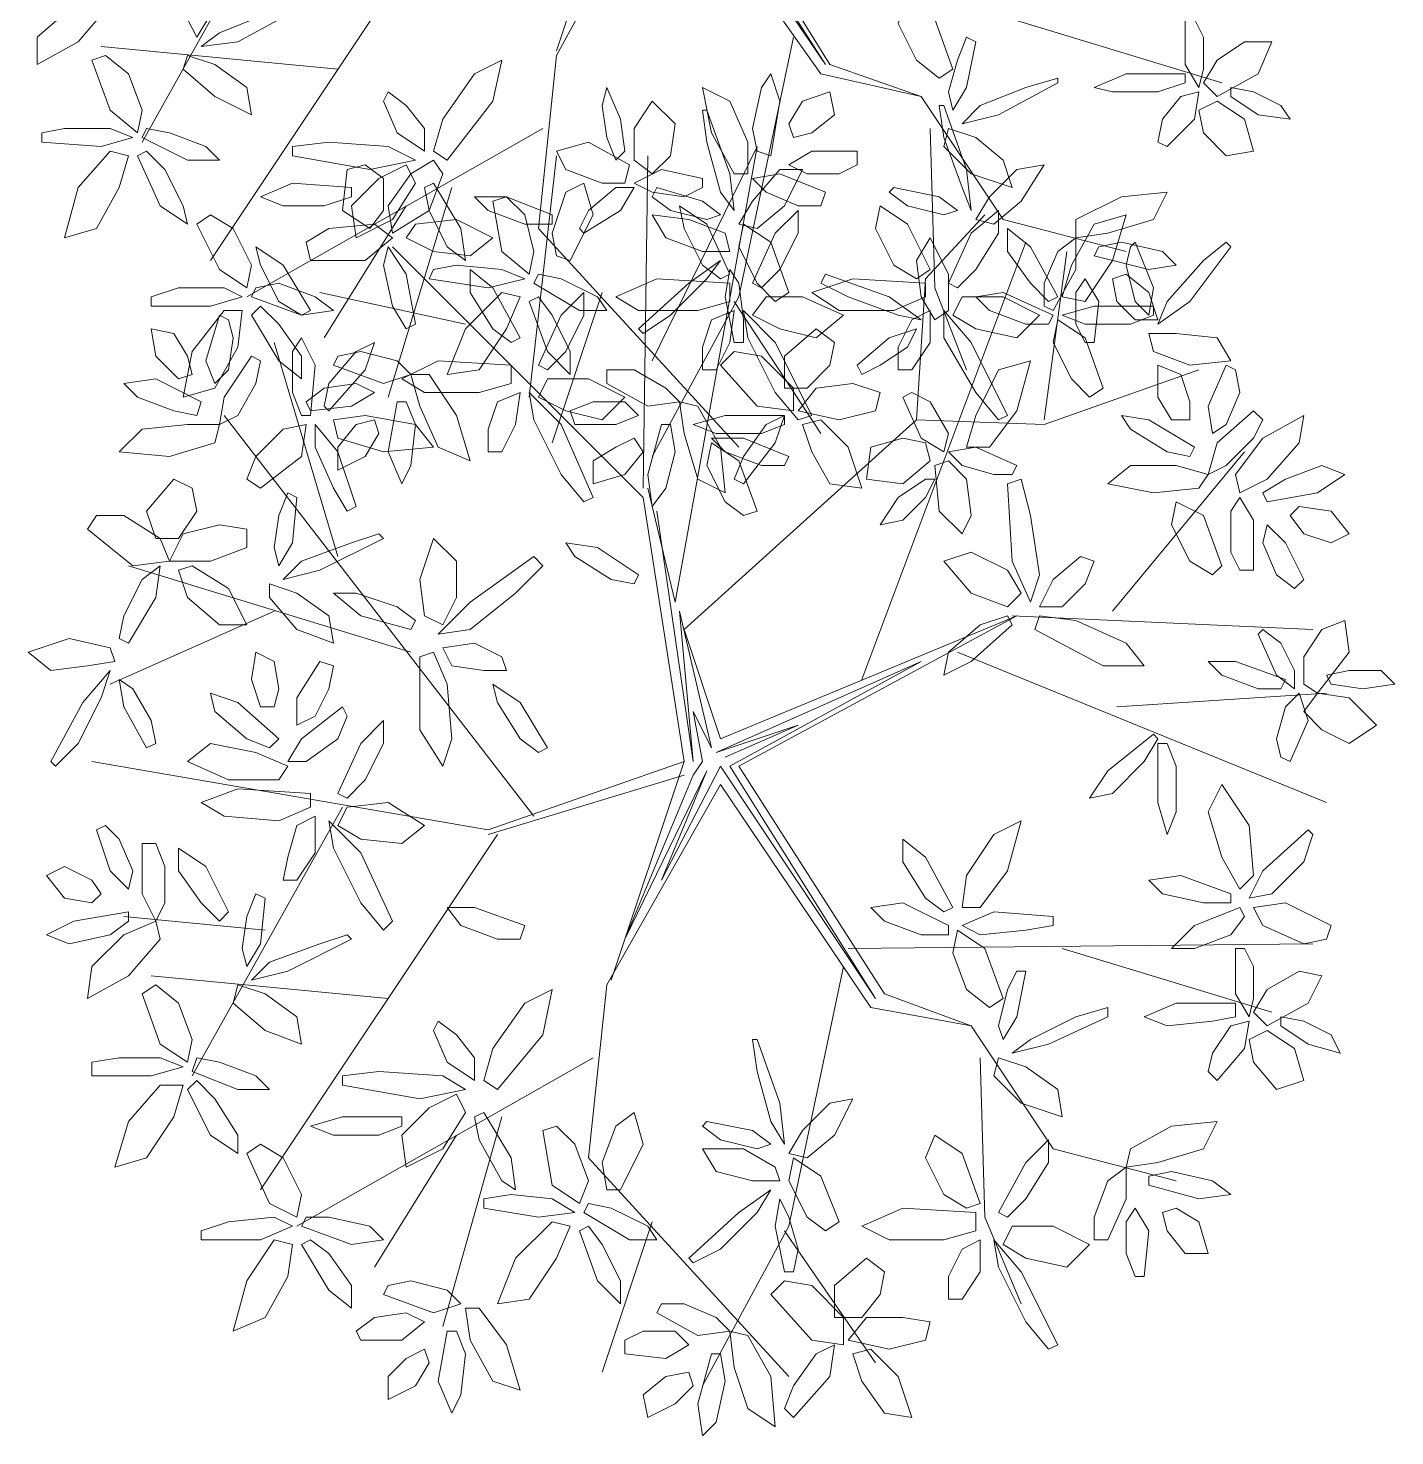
# Model space of a CAD drawing. Header units: millimetres. Extents: x 2386 to 2530, y 1812 to 2032.
# Drawn here: x 2468.13 to 2476.6, y 1881.09 to 1889.81 of the extents above; entities that cross this region are included whole.
import ezdxf

# ---------------------------------------------------------------- set-up
doc = ezdxf.new("R2010")
doc.units = ezdxf.units.MM
doc.layers.add('PDF_0', color=7, linetype='Continuous')

msp = doc.modelspace()

# ---------------------------------------------------------------- linework, layer by layer
at = {"layer": 'PDF_0', "lineweight": 9}
for points in [[(2473.7216, 1894.4165), (2473.3827, 1894.0212), (2473.3263, 1893.1458), (2471.886, 1891.8467), (2472.0837, 1891.169), (2473.9475, 1891.9315), (2472.2249, 1890.9995), (2473.1003, 1889.5876), (2473.6651, 1889.3899)], [(2471.6884, 1892.581), (2471.9143, 1891.0278), (2471.8578, 1891.9597), (2472.0555, 1891.1407), (2471.9425, 1891.3667), (2471.999, 1891.0278), (2471.9143, 1890.9431), (2471.5189, 1889.9547), (2472.0272, 1890.9713), (2471.7448, 1890.3218), (2472.112, 1890.9995), (2473.0721, 1889.5876), (2472.1684, 1890.9995), (2473.3545, 1891.6491), (2472.0837, 1891.0843), (2472.592, 1891.2537), (2472.1402, 1891.056)], [(2471.406, 1889.6723), (2471.8578, 1891.0278), (2470.6717, 1890.6042), (2468.2149, 1891.0278)], [(2474.9359, 1888.4297), (2474.1735, 1888.6274), (2473.6651, 1889.3899), (2473.0439, 1889.5311), (2472.0837, 1890.8866), (2471.406, 1889.644), (2471.293, 1888.5709), (2472.5356, 1887.2154)], [(2469.7681, 1890.7736), (2468.8362, 1889.1075)], [(2470.7282, 1890.5759), (2469.2598, 1888.3733)], [(2474.2299, 1889.87), (2475.529, 1889.4746)], [(2472.8744, 1889.757), (2472.5356, 1888.1473), (2471.999, 1887.1589)], [(2470.0505, 1889.5593), (2468.582, 1889.7005)], [(2471.3212, 1889.1922), (2469.4857, 1888.1473)], [(2473.7216, 1889.1922), (2473.7499, 1888.2038), (2473.9475, 1887.6955)], [(2471.2365, 1887.5261), (2471.406, 1889.0228)], [(2471.9425, 1886.9613), (2471.9708, 1889.0228)], [(2471.999, 1887.752), (2472.6485, 1889.0792), (2472.1402, 1886.2553), (2471.9708, 1886.9613)], [(2470.7565, 1888.8251), (2470.3611, 1887.5261)], [(2470.4741, 1888.7121), (2469.9657, 1887.8932)], [(2474.0605, 1888.6557), (2473.6934, 1888.2603), (2473.6369, 1887.3849), (2474.4276, 1887.3566), (2475.3878, 1887.6955)], [(2472.1967, 1885.2669), (2471.9425, 1886.9048), (2470.3893, 1888.458)], [(2473.298, 1885.7752), (2474.3147, 1888.4862)], [(2474.4276, 1887.3849), (2474.5688, 1888.4297)], [(2470.8412, 1887.9779), (2469.9375, 1888.1756)], [(2471.6884, 1888.1756), (2471.3777, 1887.2437)], [(2472.5073, 1888.1191), (2473.0439, 1887.3001)], [(2470.0505, 1886.5377), (2469.6551, 1887.8649)], [(2471.2648, 1884.928), (2469.3445, 1887.4131)], [(2473.6369, 1887.3849), (2472.1967, 1886.0858), (2472.4226, 1885.4081), (2474.2582, 1886.1706), (2472.5356, 1885.2387), (2473.4392, 1883.8267), (2473.9758, 1883.629)], [(2474.8512, 1886.1988), (2475.6702, 1887.1872)], [(2472.0272, 1886.8201), (2472.2532, 1885.2669), (2472.1684, 1886.1988), (2472.3661, 1885.3516), (2472.2532, 1885.5775), (2472.3096, 1885.2669), (2472.2532, 1885.1822), (2471.8296, 1884.1655), (2472.3379, 1885.2104), (2472.0555, 1884.5327), (2472.4226, 1885.2387), (2473.3827, 1883.7984), (2472.4791, 1885.2387), (2473.6651, 1885.8882), (2472.3944, 1885.3234), (2472.9027, 1885.4928), (2472.4508, 1885.2951)], [(2470.5023, 1885.9446), (2468.7514, 1886.4812)], [(2469.6551, 1886.1988), (2468.6385, 1885.747)], [(2474.2299, 1886.1706), (2476.0937, 1886.0858)], [(2473.8911, 1885.9446), (2476.1785, 1885.0127)], [(2474.8794, 1885.6058), (2476.1785, 1885.6905)], [(2471.7448, 1883.9114), (2472.1967, 1885.2669), (2470.9824, 1884.8433), (2468.5255, 1885.2669)], [(2472.1967, 1885.1822), (2470.9824, 1884.8151)], [(2475.2466, 1882.6688), (2474.4841, 1882.8665), (2473.9758, 1883.629), (2473.3545, 1883.742), (2472.4226, 1885.1257), (2471.7166, 1883.8832), (2471.6036, 1882.81), (2472.8462, 1881.4545)], [(2470.0787, 1884.9845), (2469.1468, 1883.3184)], [(2471.0389, 1884.8151), (2469.5704, 1882.6124)], [(2469.5986, 1884.222), (2468.7232, 1884.3067)], [(2473.2133, 1884.1091), (2476.0937, 1884.1373)], [(2474.5406, 1884.1091), (2475.8396, 1883.7137)], [(2473.1851, 1883.9961), (2472.8462, 1882.3864), (2472.3096, 1881.3981)], [(2470.3611, 1883.7984), (2468.8926, 1883.9396)], [(2471.6319, 1883.4313), (2469.7963, 1882.3864)], [(2474.0323, 1883.4313), (2474.0605, 1882.4429), (2474.2864, 1881.9064)], [(2471.0671, 1883.0642), (2470.7, 1881.7652)], [(2470.7847, 1882.9512), (2470.2764, 1882.1323)], [(2471.999, 1882.4147), (2471.6884, 1881.4828)], [(2472.818, 1882.3582), (2473.3827, 1881.5393)]]:
    msp.add_lwpolyline(points, dxfattribs=at)
for points in [[(2469.175, 1890.0959), (2469.1186, 1889.87), (2469.175, 1889.757), (2469.2598, 1889.8982), (2469.288, 1890.1806), (2469.2315, 1890.2088)], [(2468.6102, 1890.0394), (2468.6102, 1889.9264), (2468.4408, 1889.7288), (2468.1866, 1889.5876), (2468.1866, 1889.757), (2468.4126, 1889.9547)], [(2473.6369, 1889.6158), (2473.5239, 1889.8417), (2473.5804, 1889.9829), (2473.7499, 1889.87), (2473.8628, 1889.5593), (2473.7781, 1889.5028)], [(2469.5986, 1889.8982), (2469.3162, 1889.7852), (2469.2033, 1889.7005), (2469.4292, 1889.7288), (2469.7963, 1889.9264), (2469.7963, 1889.9547)], [(2475.416, 1889.757), (2475.416, 1889.5593), (2475.3878, 1889.4464), (2475.303, 1889.5876), (2475.303, 1889.87), (2475.3595, 1889.87)], [(2473.8911, 1889.6158), (2473.8346, 1889.4181), (2473.8628, 1889.3052), (2473.9475, 1889.4464), (2474.004, 1889.7288), (2473.9475, 1889.757)], [(2475.5007, 1889.6158), (2475.6702, 1889.7288), (2475.8396, 1889.7288), (2475.7549, 1889.5311), (2475.5007, 1889.3899), (2475.416, 1889.4746)], [(2468.7514, 1889.5311), (2468.8362, 1889.3052), (2468.8079, 1889.164), (2468.6385, 1889.3052), (2468.5255, 1889.6158), (2468.6102, 1889.644)], [(2469.1186, 1889.644), (2469.0903, 1889.5593), (2469.288, 1889.3899), (2469.5139, 1889.2769), (2469.4857, 1889.4464), (2469.288, 1889.5876)], [(2470.7, 1889.2487), (2470.8977, 1889.5311), (2471.0671, 1889.6158), (2471.0106, 1889.3616), (2470.7282, 1888.9945), (2470.6435, 1889.051)], [(2472.6203, 1889.1922), (2472.6768, 1889.4464), (2472.7332, 1889.5311), (2472.7897, 1889.3616), (2472.7332, 1889.0228), (2472.6485, 1889.051)], [(2474.3147, 1889.4464), (2474.0323, 1889.3334), (2473.9193, 1889.2204), (2474.1452, 1889.2769), (2474.5123, 1889.4746), (2474.5123, 1889.5028)], [(2475.1336, 1889.4181), (2474.8512, 1889.4181), (2474.7382, 1889.4464), (2474.9359, 1889.5311), (2475.303, 1889.5311), (2475.303, 1889.4746)], [(2470.3611, 1889.4181), (2470.3329, 1889.3616), (2470.4176, 1889.164), (2470.587, 1889.051), (2470.587, 1889.1922), (2470.4741, 1889.3334)], [(2471.7731, 1888.9945), (2471.8296, 1889.051), (2471.8013, 1889.2487), (2471.7166, 1889.4464), (2471.6884, 1889.3334), (2471.7166, 1889.1357)], [(2472.592, 1888.9098), (2472.5073, 1888.9098), (2472.3661, 1889.164), (2472.3096, 1889.4464), (2472.4791, 1889.3616), (2472.592, 1889.1075)], [(2472.8744, 1889.1357), (2472.8462, 1889.2204), (2472.9309, 1889.3616), (2473.1003, 1889.4181), (2473.1286, 1889.2769), (2472.9874, 1889.164)], [(2475.1618, 1889.2487), (2475.2748, 1889.3899), (2475.3878, 1889.4181), (2475.3595, 1889.2487), (2475.1901, 1889.0792), (2475.1336, 1889.1075)], [(2475.5854, 1889.4464), (2475.5854, 1889.3899), (2475.7549, 1889.2769), (2475.9526, 1889.2487), (2475.8961, 1889.3334), (2475.7266, 1889.4181)], [(2471.999, 1888.9098), (2471.886, 1888.9945), (2471.886, 1889.1922), (2471.999, 1889.3616), (2472.1402, 1889.2204), (2472.112, 1889.0228)], [(2472.3379, 1889.1075), (2472.4226, 1888.7968), (2472.5073, 1888.6839), (2472.4791, 1888.9098), (2472.3379, 1889.3052), (2472.3096, 1889.3052)], [(2473.8063, 1889.1357), (2473.9193, 1888.8251), (2473.9758, 1888.6839), (2473.9475, 1888.938), (2473.8063, 1889.3334), (2473.7781, 1889.3334)], [(2475.3878, 1889.3052), (2475.5007, 1889.3616), (2475.6702, 1889.2487), (2475.7266, 1889.051), (2475.5572, 1889.0228), (2475.416, 1889.164)], [(2468.3561, 1889.1922), (2468.6385, 1889.1922), (2468.7797, 1889.1357), (2468.582, 1889.0792), (2468.2149, 1889.1075), (2468.2149, 1889.164)], [(2469.0056, 1889.164), (2469.2315, 1889.0792), (2469.3162, 1888.9945), (2469.1186, 1888.9945), (2468.8362, 1889.1357), (2468.8644, 1889.1922)], [(2473.8346, 1889.1922), (2473.8063, 1889.0792), (2473.9758, 1888.9098), (2474.2299, 1888.8251), (2474.1735, 1888.9945), (2474.004, 1889.1357)], [(2469.994, 1889.1075), (2470.3611, 1889.0792), (2470.5305, 1888.9945), (2470.2481, 1888.938), (2469.7681, 1889.0228), (2469.7681, 1889.0792)], [(2471.6884, 1888.8533), (2471.4624, 1888.938), (2471.406, 1889.051), (2471.6036, 1889.1075), (2471.8578, 1888.9663), (2471.8296, 1888.8533)], [(2468.7514, 1889.0228), (2468.6385, 1889.051), (2468.4408, 1888.8251), (2468.3561, 1888.5145), (2468.5538, 1888.5709), (2468.695, 1888.8251)], [(2468.9774, 1888.938), (2469.0903, 1888.7121), (2469.1186, 1888.5992), (2468.9491, 1888.7121), (2468.8079, 1889.0228), (2468.8644, 1889.051)], [(2473.1568, 1888.9098), (2472.9591, 1888.9098), (2472.8462, 1888.9663), (2472.9874, 1889.051), (2473.2698, 1889.051), (2473.2698, 1888.9663)], [(2470.3329, 1888.8816), (2470.3329, 1888.6839), (2470.2481, 1888.5709), (2470.0787, 1888.6839), (2470.1069, 1888.938), (2470.2199, 1888.9663)], [(2470.4741, 1888.9663), (2470.5305, 1888.8533), (2470.3893, 1888.6274), (2470.1634, 1888.5145), (2470.1352, 1888.7121), (2470.3046, 1888.8816)], [(2470.6435, 1888.9945), (2470.7, 1888.9098), (2470.6153, 1888.6839), (2470.3893, 1888.5427), (2470.3611, 1888.7121), (2470.5023, 1888.9098)], [(2472.1967, 1888.7686), (2471.999, 1888.7968), (2471.886, 1888.8533), (2472.0555, 1888.938), (2472.3096, 1888.8816), (2472.3096, 1888.8251)], [(2472.5356, 1888.5992), (2472.6485, 1888.5709), (2472.818, 1888.7121), (2472.9309, 1888.938), (2472.7897, 1888.938), (2472.6203, 1888.7404)], [(2474.004, 1888.6274), (2474.117, 1888.5992), (2474.2864, 1888.7404), (2474.4276, 1888.9663), (2474.2582, 1888.938), (2474.0887, 1888.7686)], [(2469.9657, 1888.7121), (2469.7116, 1888.7121), (2469.5704, 1888.7686), (2469.7681, 1888.8533), (2470.1352, 1888.8251), (2470.1352, 1888.7686)], [(2470.6153, 1888.6839), (2470.7282, 1888.458), (2470.8412, 1888.3733), (2470.8129, 1888.5709), (2470.6435, 1888.8533), (2470.587, 1888.8251)], [(2471.3777, 1888.5427), (2471.4624, 1888.7968), (2471.5754, 1888.8533), (2471.6319, 1888.6557), (2471.4907, 1888.3733), (2471.406, 1888.4015)], [(2472.9027, 1888.7121), (2472.705, 1888.7968), (2472.6203, 1888.8816), (2472.7897, 1888.9098), (2473.0721, 1888.7968), (2473.0439, 1888.7121)], [(2471.2083, 1888.5992), (2470.9824, 1888.6839), (2470.8977, 1888.7686), (2471.0953, 1888.7686), (2471.3777, 1888.6557), (2471.3777, 1888.5992)], [(2471.2083, 1888.6557), (2471.2648, 1888.4297), (2471.2365, 1888.2885), (2471.0671, 1888.4297), (2471.0106, 1888.7404), (2471.0953, 1888.7686)], [(2471.6036, 1888.6839), (2471.7731, 1888.8251), (2471.886, 1888.8251), (2471.8013, 1888.6839), (2471.5754, 1888.5427), (2471.5472, 1888.5709)], [(2472.112, 1888.6839), (2472.3379, 1888.6274), (2472.4226, 1888.6557), (2472.3096, 1888.7404), (2472.0272, 1888.8251), (2471.999, 1888.7686)], [(2473.5804, 1888.7121), (2473.8063, 1888.6557), (2473.8911, 1888.6839), (2473.7781, 1888.7686), (2473.4957, 1888.8251), (2473.4675, 1888.7968)], [(2474.6253, 1888.5145), (2474.6253, 1888.6274), (2474.9077, 1888.7686), (2475.1901, 1888.7968), (2475.1054, 1888.6274), (2474.823, 1888.5427)], [(2472.3096, 1888.345), (2472.1967, 1888.5709), (2472.1684, 1888.7121), (2472.3379, 1888.5992), (2472.4791, 1888.2885), (2472.4226, 1888.2603)], [(2472.7897, 1888.3168), (2472.9027, 1888.5427), (2472.9027, 1888.6839), (2472.7615, 1888.5427), (2472.6203, 1888.2321), (2472.6768, 1888.2038)], [(2473.4957, 1888.345), (2473.3827, 1888.5709), (2473.411, 1888.7121), (2473.5804, 1888.5992), (2473.7216, 1888.3168), (2473.6369, 1888.2603)], [(2474.004, 1888.3168), (2474.1452, 1888.5427), (2474.1452, 1888.6839), (2473.9758, 1888.5427), (2473.8346, 1888.2321), (2473.8911, 1888.2038)], [(2469.401, 1888.5709), (2469.5139, 1888.345), (2469.4857, 1888.2038), (2469.3162, 1888.3168), (2469.175, 1888.5992), (2469.2598, 1888.6557)], [(2469.994, 1888.5709), (2470.2764, 1888.5992), (2470.3893, 1888.5145), (2470.2199, 1888.3733), (2469.881, 1888.3733), (2469.8528, 1888.4862)], [(2470.4741, 1888.5145), (2470.5305, 1888.5992), (2470.7847, 1888.6274), (2471.0106, 1888.5145), (2470.8694, 1888.4015), (2470.6435, 1888.4297)], [(2472.4791, 1888.4297), (2472.4508, 1888.5427), (2472.2249, 1888.6274), (2471.999, 1888.6557), (2472.0837, 1888.5145), (2472.3096, 1888.4297)], [(2472.6485, 1888.2321), (2472.5356, 1888.458), (2472.5638, 1888.5992), (2472.7332, 1888.4862), (2472.8462, 1888.1756), (2472.7615, 1888.1191)], [(2474.5406, 1888.1473), (2474.6818, 1888.1191), (2474.8512, 1888.3733), (2474.9359, 1888.6557), (2474.7382, 1888.5992), (2474.597, 1888.345)], [(2473.7499, 1888.0061), (2473.8346, 1888.0626), (2473.8346, 1888.2885), (2473.7216, 1888.5145), (2473.6369, 1888.3733), (2473.6651, 1888.1473)], [(2474.3429, 1888.2321), (2474.2017, 1888.4297), (2474.2017, 1888.5709), (2474.3429, 1888.458), (2474.5123, 1888.1473), (2474.4559, 1888.1191)], [(2474.4276, 1888.2321), (2474.5123, 1888.4297), (2474.6253, 1888.5145), (2474.6253, 1888.3168), (2474.4841, 1888.0626), (2474.4276, 1888.0909)], [(2469.6833, 1888.1191), (2469.5704, 1888.345), (2469.5422, 1888.458), (2469.7116, 1888.345), (2469.881, 1888.0626), (2469.8245, 1888.0344)], [(2470.3893, 1888.0909), (2470.3329, 1888.345), (2470.3611, 1888.458), (2470.4741, 1888.2885), (2470.5305, 1887.9779), (2470.4741, 1887.9497)], [(2474.9077, 1888.4862), (2475.1618, 1888.4297), (2475.2466, 1888.345), (2475.0771, 1888.3168), (2474.7382, 1888.4015), (2474.7665, 1888.458)], [(2474.9359, 1888.345), (2474.9924, 1888.1191), (2475.0771, 1888.0344), (2475.1054, 1888.2038), (2474.9924, 1888.4862), (2474.9642, 1888.458)], [(2475.416, 1888.3733), (2475.1901, 1888.1191), (2475.1336, 1887.9779), (2475.3313, 1888.1191), (2475.5854, 1888.458), (2475.5572, 1888.4862)], [(2470.7847, 1888.345), (2471.0671, 1888.3168), (2471.2083, 1888.2603), (2470.9824, 1888.2038), (2470.6153, 1888.2603), (2470.6435, 1888.3168)], [(2472.112, 1888.0344), (2472.3379, 1888.2603), (2472.4226, 1888.3733), (2472.2249, 1888.2321), (2471.9143, 1887.9497), (2471.9425, 1887.9214)], [(2469.6833, 1888.2321), (2469.9093, 1888.1473), (2470.0222, 1888.0626), (2469.8245, 1888.0344), (2469.5139, 1888.1473), (2469.5422, 1888.2038)], [(2471.0106, 1887.9497), (2470.8694, 1888.1756), (2470.8694, 1888.3168), (2471.0106, 1888.2038), (2471.1801, 1887.8932), (2471.1236, 1887.8649)], [(2471.4342, 1888.2603), (2471.6601, 1888.1473), (2471.7166, 1888.0626), (2471.5472, 1888.0626), (2471.2648, 1888.2321), (2471.293, 1888.2885)], [(2472.2814, 1888.0626), (2471.9143, 1888.0626), (2471.7731, 1888.1473), (2472.0272, 1888.2603), (2472.4791, 1888.2321), (2472.4791, 1888.1191)], [(2472.5638, 1888.0061), (2472.5356, 1888.2321), (2472.4791, 1888.3168), (2472.4508, 1888.1473), (2472.5073, 1887.8649), (2472.5638, 1887.8649)], [(2473.4957, 1888.0626), (2473.1568, 1888.0626), (2472.9874, 1888.1756), (2473.2415, 1888.2603), (2473.6934, 1888.2321), (2473.6934, 1888.1473)], [(2473.2133, 1888.1473), (2473.5239, 1888.0344), (2473.6651, 1888.0061), (2473.4675, 1888.1473), (2473.0721, 1888.2885), (2473.0439, 1888.2321)], [(2474.6253, 1887.9779), (2474.6253, 1888.1756), (2474.6818, 1888.2603), (2474.7665, 1888.1191), (2474.7382, 1887.8649), (2474.6818, 1887.8649)], [(2474.8512, 1888.2603), (2474.9359, 1888.2885), (2475.0771, 1888.1756), (2475.1336, 1888.0061), (2474.9924, 1888.0061), (2474.8794, 1888.1191)], [(2469.0621, 1888.2038), (2469.3445, 1888.2038), (2469.4574, 1888.1473), (2469.2598, 1888.0909), (2468.8926, 1888.0909), (2468.8926, 1888.1473)], [(2471.1801, 1888.1473), (2471.0671, 1888.1756), (2470.8412, 1887.9497), (2470.7282, 1887.6673), (2470.9259, 1887.6955), (2471.0953, 1887.9497)], [(2471.3777, 1888.0344), (2471.4907, 1887.8085), (2471.4907, 1887.6673), (2471.3495, 1887.8085), (2471.2365, 1888.1191), (2471.293, 1888.1473)], [(2471.4624, 1887.8085), (2471.5754, 1888.0344), (2471.5754, 1888.1756), (2471.4342, 1888.0344), (2471.293, 1887.7237), (2471.3495, 1887.6955)], [(2472.6203, 1888.0344), (2472.705, 1888.1473), (2472.9309, 1888.1473), (2473.1851, 1888.0344), (2473.0156, 1887.8932), (2472.7897, 1887.9497)], [(2473.8628, 1888.0344), (2473.9193, 1888.1473), (2474.1735, 1888.1473), (2474.3994, 1888.0344), (2474.2582, 1887.8932), (2474.004, 1887.9497)], [(2474.3147, 1887.9779), (2474.0887, 1888.0626), (2474.004, 1888.1473), (2474.1735, 1888.1756), (2474.4841, 1888.0344), (2474.4559, 1887.9779)], [(2469.4574, 1888.0626), (2469.3445, 1888.0626), (2469.1468, 1887.8085), (2469.0903, 1887.5261), (2469.288, 1887.5825), (2469.4292, 1887.8367)], [(2469.6833, 1887.9779), (2469.8245, 1887.7802), (2469.8245, 1887.639), (2469.6833, 1887.752), (2469.5139, 1888.0344), (2469.5704, 1888.0909)], [(2472.3096, 1887.6955), (2472.3944, 1887.6955), (2472.4791, 1887.8649), (2472.5073, 1888.0626), (2472.3661, 1888.0061), (2472.3096, 1887.8367)], [(2472.7615, 1887.5543), (2472.592, 1887.8932), (2472.5638, 1888.0626), (2472.7615, 1887.8649), (2472.9874, 1887.4131), (2472.9027, 1887.3849)], [(2473.5239, 1887.6955), (2473.6087, 1887.6955), (2473.7216, 1887.8649), (2473.7216, 1888.0626), (2473.6087, 1888.0061), (2473.5239, 1887.8367)], [(2474.004, 1887.5543), (2473.8063, 1887.8932), (2473.8063, 1888.0626), (2473.9758, 1887.8649), (2474.2017, 1887.4131), (2474.1452, 1887.3849)], [(2474.9642, 1887.9779), (2474.6818, 1887.9779), (2474.5406, 1888.0344), (2474.7382, 1888.0909), (2475.1054, 1888.0909), (2475.1054, 1888.0344)], [(2469.401, 1887.8932), (2469.3727, 1887.6955), (2469.288, 1887.6108), (2469.2315, 1887.752), (2469.3162, 1888.0344), (2469.3727, 1888.0061)], [(2474.597, 1887.639), (2474.4841, 1887.8649), (2474.5123, 1888.0061), (2474.6818, 1887.8932), (2474.7947, 1887.5825), (2474.71, 1887.5261)], [(2469.1468, 1887.6673), (2469.0621, 1887.639), (2468.9209, 1887.7802), (2468.8926, 1887.9497), (2469.0338, 1887.9214), (2469.1186, 1887.7802)], [(2469.7681, 1887.5543), (2469.7681, 1887.8085), (2469.8245, 1887.8932), (2469.9093, 1887.7237), (2469.881, 1887.4131), (2469.8245, 1887.4131)], [(2473.1003, 1887.7237), (2472.9591, 1887.5825), (2472.818, 1887.5825), (2472.818, 1887.7802), (2473.0156, 1887.9497), (2473.1286, 1887.8649)], [(2473.411, 1887.7237), (2473.5804, 1887.8367), (2473.6369, 1887.9497), (2473.4675, 1887.8932), (2473.2698, 1887.7237), (2473.298, 1887.6673)], [(2475.0771, 1887.9214), (2475.1054, 1887.8085), (2475.3313, 1887.7237), (2475.5854, 1887.752), (2475.5007, 1887.8932), (2475.2466, 1887.9214)], [(2469.994, 1887.6108), (2470.1634, 1887.8085), (2470.2764, 1887.8649), (2470.2199, 1887.6955), (2469.994, 1887.4413), (2469.9657, 1887.4696)], [(2470.1917, 1887.8085), (2470.4176, 1887.752), (2470.5023, 1887.6673), (2470.3329, 1887.6108), (2470.0222, 1887.7237), (2470.0505, 1887.7802)], [(2472.6768, 1887.7802), (2472.8744, 1887.5825), (2472.8744, 1887.4413), (2472.6485, 1887.4696), (2472.4226, 1887.7237), (2472.5073, 1887.8085)], [(2469.5422, 1887.6108), (2469.4292, 1887.4131), (2469.3162, 1887.3566), (2469.3445, 1887.5261), (2469.5139, 1887.7802), (2469.5704, 1887.752)], [(2470.9259, 1887.5543), (2470.587, 1887.5543), (2470.4458, 1887.639), (2470.6717, 1887.752), (2471.1236, 1887.7237), (2471.1236, 1887.6108)], [(2473.9475, 1887.2154), (2474.0887, 1887.2154), (2474.2582, 1887.4413), (2474.3429, 1887.752), (2474.1452, 1887.6955), (2474.004, 1887.4131)], [(2475.3313, 1887.3849), (2475.2183, 1887.3849), (2475.1336, 1887.5261), (2475.1336, 1887.7237), (2475.2748, 1887.6673), (2475.3313, 1887.4978)], [(2475.6419, 1887.5543), (2475.5572, 1887.3566), (2475.4725, 1887.3001), (2475.4442, 1887.4696), (2475.5572, 1887.7237), (2475.6137, 1887.6955)], [(2469.0338, 1887.4413), (2468.8079, 1887.5261), (2468.7232, 1887.6108), (2468.9209, 1887.639), (2469.2033, 1887.4978), (2469.175, 1887.4131)], [(2470.5023, 1887.6673), (2470.6153, 1887.6673), (2470.7847, 1887.4131), (2470.8694, 1887.1307), (2470.6717, 1887.2154), (2470.5588, 1887.4696)], [(2471.293, 1887.5261), (2471.3495, 1887.639), (2471.6036, 1887.639), (2471.8296, 1887.5261), (2471.6884, 1887.3849), (2471.4624, 1887.4413)], [(2471.886, 1887.6955), (2472.0837, 1887.5825), (2472.1684, 1887.4978), (2471.9708, 1887.4696), (2471.7166, 1887.6108), (2471.7166, 1887.6955)], [(2469.9657, 1887.5825), (2470.1634, 1887.6108), (2470.2764, 1887.5543), (2470.1352, 1887.4696), (2469.881, 1887.4413), (2469.8528, 1887.4978)], [(2470.9824, 1887.1872), (2471.0671, 1887.1872), (2471.1518, 1887.3566), (2471.1801, 1887.5543), (2471.0389, 1887.4978), (2470.9824, 1887.3284)], [(2471.4342, 1887.046), (2471.2648, 1887.3849), (2471.2365, 1887.5543), (2471.4342, 1887.3566), (2471.6319, 1886.9048), (2471.5754, 1886.8766)], [(2473.411, 1887.5543), (2473.3827, 1887.4413), (2473.1568, 1887.3849), (2472.9027, 1887.4413), (2473.0156, 1887.5825), (2473.2415, 1887.6108)], [(2473.7216, 1887.4978), (2473.8346, 1887.3001), (2473.8063, 1887.1872), (2473.6651, 1887.2719), (2473.5522, 1887.5261), (2473.6087, 1887.5543)], [(2470.5305, 1887.3566), (2470.5023, 1887.1025), (2470.4458, 1886.9895), (2470.3611, 1887.1872), (2470.4176, 1887.4978), (2470.4741, 1887.4978)], [(2471.6319, 1887.4978), (2471.8296, 1887.4978), (2471.9143, 1887.4131), (2471.7731, 1887.3566), (2471.5189, 1887.3566), (2471.4907, 1887.4413)], [(2472.1684, 1887.4978), (2472.2814, 1887.4696), (2472.4226, 1887.2154), (2472.4508, 1886.933), (2472.2814, 1887.0178), (2472.1967, 1887.3001)], [(2470.0222, 1887.3849), (2470.0505, 1887.2719), (2470.3329, 1887.1872), (2470.6435, 1887.2154), (2470.5305, 1887.3566), (2470.2199, 1887.4131)], [(2470.2764, 1887.3849), (2470.3046, 1887.3001), (2470.2199, 1887.1589), (2470.0505, 1887.0742), (2470.0505, 1887.2154), (2470.1634, 1887.3566)], [(2472.6768, 1887.3001), (2472.3944, 1887.3001), (2472.2532, 1887.3566), (2472.4508, 1887.4131), (2472.818, 1887.4131), (2472.818, 1887.3566)], [(2472.5638, 1887.1589), (2472.705, 1887.3566), (2472.818, 1887.4131), (2472.7615, 1887.2437), (2472.5638, 1886.9895), (2472.5073, 1887.0178)], [(2472.9309, 1887.3566), (2473.0439, 1887.3849), (2473.2133, 1887.2154), (2473.298, 1886.9613), (2473.1003, 1886.9895), (2472.9874, 1887.1872)], [(2475.1901, 1887.1872), (2474.9642, 1887.3284), (2474.9077, 1887.4131), (2475.0771, 1887.3849), (2475.3595, 1887.2154), (2475.3313, 1887.1589)], [(2475.7266, 1887.2719), (2475.5572, 1887.1025), (2475.4442, 1887.046), (2475.5007, 1887.2437), (2475.7266, 1887.4413), (2475.7831, 1887.3849)], [(2475.6419, 1886.933), (2475.6137, 1887.046), (2475.7831, 1887.2719), (2476.0373, 1887.4131), (2476.009, 1887.2437), (2475.8114, 1887.0178)], [(2469.3162, 1887.3566), (2469.288, 1887.2437), (2469.0056, 1887.1589), (2468.695, 1887.1872), (2468.8362, 1887.3284), (2469.1186, 1887.3566)], [(2469.5422, 1887.1589), (2469.7116, 1887.3284), (2469.8528, 1887.3566), (2469.8245, 1887.1589), (2469.5704, 1886.9613), (2469.4857, 1887.0178)], [(2470.0222, 1886.9613), (2469.9093, 1887.2154), (2469.9093, 1887.3566), (2470.0505, 1887.1872), (2470.1634, 1886.8483), (2470.1069, 1886.8201)], [(2471.886, 1887.2719), (2471.9425, 1887.1872), (2471.8296, 1887.046), (2471.6319, 1886.9895), (2471.6319, 1887.1307), (2471.7731, 1887.2154)], [(2472.1402, 1887.1872), (2472.0837, 1886.9613), (2471.999, 1886.8483), (2471.9708, 1887.046), (2472.0555, 1887.3566), (2472.112, 1887.3566)], [(2472.6768, 1887.1025), (2472.4508, 1887.1872), (2472.3661, 1887.2719), (2472.5638, 1887.2719), (2472.8462, 1887.1589), (2472.818, 1887.1025)], [(2473.6934, 1887.2437), (2473.7216, 1887.1307), (2473.5522, 1886.9895), (2473.3263, 1887.0178), (2473.3545, 1887.2154), (2473.5522, 1887.2719)], [(2472.4508, 1886.8766), (2472.3379, 1887.1025), (2472.3661, 1887.2437), (2472.5356, 1887.1307), (2472.6485, 1886.8201), (2472.5638, 1886.7918)], [(2474.117, 1887.046), (2473.9193, 1887.1025), (2473.8346, 1887.1872), (2474.004, 1887.2154), (2474.2582, 1887.1025), (2474.2299, 1887.046)], [(2473.9475, 1887.0178), (2473.9758, 1886.7918), (2473.9193, 1886.6789), (2473.7781, 1886.8201), (2473.7499, 1887.1025), (2473.8346, 1887.1307)], [(2475.4442, 1887.046), (2475.3878, 1886.9613), (2475.1054, 1886.933), (2474.823, 1886.9895), (2474.9642, 1887.1025), (2475.2466, 1887.1025)], [(2475.9243, 1887.0178), (2476.1502, 1887.1025), (2476.2914, 1887.046), (2476.122, 1886.933), (2475.8114, 1886.8766), (2475.7831, 1886.933)], [(2469.175, 1886.8201), (2469.0621, 1886.6506), (2468.9209, 1886.6506), (2468.8644, 1886.8201), (2469.0338, 1887.0178), (2469.1468, 1886.9613)], [(2473.7499, 1887.0178), (2473.6934, 1887.0178), (2473.5239, 1886.9048), (2473.411, 1886.7354), (2473.5522, 1886.7636), (2473.6934, 1886.9048)], [(2474.3429, 1886.7918), (2474.3994, 1886.4247), (2474.3429, 1886.2553), (2474.2299, 1886.5094), (2474.2017, 1886.9895), (2474.2864, 1887.0178)], [(2469.6833, 1886.7918), (2469.6551, 1886.5942), (2469.6833, 1886.4812), (2469.7681, 1886.6224), (2469.7963, 1886.9048), (2469.7398, 1886.933)], [(2475.3313, 1886.5094), (2475.2183, 1886.7354), (2475.2466, 1886.8766), (2475.416, 1886.7918), (2475.529, 1886.4812), (2475.4725, 1886.4247)], [(2475.5854, 1886.5659), (2475.5854, 1886.8201), (2475.6419, 1886.9048), (2475.7266, 1886.7636), (2475.7266, 1886.453), (2475.6419, 1886.453)], [(2475.9526, 1886.7918), (2476.009, 1886.8483), (2476.2067, 1886.8201), (2476.3197, 1886.6789), (2476.2067, 1886.6224), (2476.0373, 1886.6789)], [(2468.7232, 1886.7918), (2468.9491, 1886.6506), (2469.0056, 1886.5094), (2468.7797, 1886.4812), (2468.4973, 1886.7071), (2468.5538, 1886.7918)], [(2469.4857, 1886.7071), (2469.4857, 1886.5942), (2469.2598, 1886.5094), (2469.0056, 1886.5094), (2469.0903, 1886.6789), (2469.3162, 1886.7354)], [(2470.1352, 1886.6224), (2469.8245, 1886.5094), (2469.7116, 1886.3965), (2469.9375, 1886.453), (2470.3329, 1886.6506), (2470.3046, 1886.6789)], [(2475.8678, 1886.4247), (2475.7831, 1886.6224), (2475.8114, 1886.7354), (2475.9243, 1886.6224), (2476.0373, 1886.3965), (2475.9808, 1886.34)], [(2470.7, 1886.1141), (2470.587, 1886.1706), (2470.5588, 1886.3965), (2470.6435, 1886.6506), (2470.7847, 1886.5094), (2470.7847, 1886.2835)], [(2471.7448, 1886.3965), (2471.5189, 1886.5377), (2471.4624, 1886.6224), (2471.6601, 1886.5942), (2471.9143, 1886.4247), (2471.886, 1886.3682)], [(2471.1518, 1886.3118), (2470.8694, 1886.0858), (2470.6717, 1886.0576), (2470.8694, 1886.2553), (2471.2648, 1886.5377), (2471.3212, 1886.4812)], [(2474.2864, 1886.3118), (2474.2017, 1886.227), (2473.9758, 1886.3118), (2473.8063, 1886.5094), (2473.9758, 1886.5659), (2474.2017, 1886.453)], [(2474.7382, 1886.5094), (2474.6535, 1886.5377), (2474.4841, 1886.3965), (2474.3994, 1886.227), (2474.5406, 1886.227), (2474.6818, 1886.3682)], [(2468.7232, 1886.1706), (2468.8362, 1886.3965), (2468.9491, 1886.4812), (2468.9209, 1886.2835), (2468.7514, 1886.0011), (2468.695, 1886.0294)], [(2469.0621, 1886.453), (2469.1468, 1886.4812), (2469.3727, 1886.34), (2469.4857, 1886.1141), (2469.3162, 1886.1141), (2469.1186, 1886.2835)], [(2469.6269, 1886.3682), (2469.6269, 1886.2835), (2469.7963, 1886.0858), (2470.0222, 1886.0011), (2469.994, 1886.1706), (2469.7963, 1886.3118)], [(2470.4176, 1886.227), (2470.1634, 1886.3118), (2470.0222, 1886.3118), (2470.1917, 1886.1706), (2470.5023, 1886.0858), (2470.5305, 1886.1423)], [(2474.0323, 1886.1141), (2473.8346, 1885.9446), (2473.8063, 1885.8034), (2473.9758, 1885.8882), (2474.2299, 1886.1141), (2474.2017, 1886.1706)], [(2474.6253, 1886.1423), (2474.9359, 1886.0011), (2475.0489, 1885.8599), (2474.7947, 1885.8599), (2474.3711, 1886.0858), (2474.3994, 1886.1706)], [(2476.0373, 1885.9164), (2476.1502, 1886.0858), (2476.2914, 1886.1423), (2476.3197, 1885.9446), (2476.122, 1885.6905), (2476.0373, 1885.747)], [(2475.8961, 1886.0011), (2475.9808, 1885.8317), (2475.9808, 1885.7187), (2475.8678, 1885.8034), (2475.7549, 1886.0576), (2475.7831, 1886.0858)], [(2468.6667, 1885.8882), (2468.6385, 1885.9729), (2468.3843, 1886.0294), (2468.1302, 1885.9446), (2468.2714, 1885.8317), (2468.4973, 1885.8599)], [(2471.0953, 1885.8317), (2471.0671, 1885.9164), (2470.8977, 1886.0011), (2470.7, 1885.9729), (2470.7565, 1885.8599), (2470.9541, 1885.8317)], [(2469.6551, 1885.6058), (2469.5704, 1885.6058), (2469.5139, 1885.7752), (2469.5422, 1885.9446), (2469.6551, 1885.8882), (2469.6833, 1885.7187)], [(2469.994, 1885.7187), (2469.9093, 1885.5493), (2469.7963, 1885.4928), (2469.7963, 1885.6622), (2469.9375, 1885.8882), (2470.0222, 1885.8599)], [(2470.7282, 1885.747), (2470.7565, 1885.4081), (2470.7, 1885.2387), (2470.5588, 1885.4646), (2470.5588, 1885.9164), (2470.6435, 1885.9446)], [(2475.7549, 1885.7187), (2475.529, 1885.8034), (2475.4442, 1885.8882), (2475.6137, 1885.8882), (2475.9243, 1885.7752), (2475.8961, 1885.7187)], [(2468.4408, 1885.3799), (2468.582, 1885.6622), (2468.6385, 1885.8317), (2468.469, 1885.634), (2468.2714, 1885.2669), (2468.2996, 1885.2387)], [(2476.1785, 1885.8034), (2476.2067, 1885.747), (2476.4044, 1885.7187), (2476.6021, 1885.747), (2476.5173, 1885.8317), (2476.3197, 1885.8317)], [(2468.8926, 1885.521), (2468.7797, 1885.7187), (2468.695, 1885.7752), (2468.7232, 1885.6058), (2468.8644, 1885.3516), (2468.9209, 1885.3799)], [(2471.1801, 1885.4081), (2471.0389, 1885.634), (2471.0106, 1885.747), (2471.1801, 1885.634), (2471.3495, 1885.3516), (2471.293, 1885.3234)], [(2469.4857, 1885.4081), (2469.288, 1885.5775), (2469.2598, 1885.6905), (2469.4292, 1885.634), (2469.6833, 1885.4081), (2469.6269, 1885.3516)], [(2475.8678, 1885.4081), (2475.9243, 1885.6058), (2476.009, 1885.6905), (2476.0655, 1885.521), (2475.9526, 1885.2669), (2475.8961, 1885.2951)], [(2476.0373, 1885.5775), (2476.122, 1885.6905), (2476.3197, 1885.6622), (2476.4891, 1885.4928), (2476.3197, 1885.3799), (2476.1502, 1885.4646)], [(2470.0505, 1885.4081), (2469.8528, 1885.2669), (2469.7398, 1885.2669), (2469.8245, 1885.4081), (2470.0787, 1885.6058), (2470.1069, 1885.5493)], [(2470.2199, 1885.1539), (2470.3329, 1885.3799), (2470.3329, 1885.521), (2470.1917, 1885.3799), (2470.0505, 1885.0692), (2470.1069, 1885.041)], [(2469.7398, 1885.2387), (2469.6833, 1885.1539), (2469.3727, 1885.1539), (2469.1186, 1885.2669), (2469.2598, 1885.3799), (2469.5422, 1885.3234)], [(2475.0489, 1885.2669), (2474.8512, 1885.0692), (2474.71, 1885.041), (2474.823, 1885.2104), (2475.1054, 1885.4363), (2475.1336, 1885.4081)], [(2475.2466, 1885.2387), (2475.2466, 1884.9563), (2475.1901, 1884.8151), (2475.1336, 1885.0127), (2475.1336, 1885.3799), (2475.1901, 1885.3799)], [(2469.6833, 1884.8998), (2469.3445, 1884.928), (2469.2033, 1885.0127), (2469.4292, 1885.0975), (2469.881, 1885.0692), (2469.881, 1884.9845)], [(2475.6419, 1884.4762), (2475.7266, 1884.5609), (2475.6984, 1884.8715), (2475.529, 1885.1257), (2475.4442, 1884.9563), (2475.529, 1884.6739)], [(2470.0505, 1884.8715), (2470.1069, 1884.9845), (2470.3611, 1885.0127), (2470.587, 1884.8715), (2470.4458, 1884.7586), (2470.1917, 1884.7868)], [(2469.7116, 1884.5327), (2469.7963, 1884.5327), (2469.9093, 1884.7021), (2469.9093, 1884.928), (2469.7963, 1884.8715), (2469.7398, 1884.6739)], [(2468.695, 1884.7868), (2468.7797, 1884.5891), (2468.7514, 1884.4762), (2468.6385, 1884.5891), (2468.5538, 1884.8433), (2468.6102, 1884.8715)], [(2470.1917, 1884.3915), (2470.0222, 1884.7303), (2469.994, 1884.8998), (2470.1917, 1884.7021), (2470.3893, 1884.2785), (2470.3329, 1884.222)], [(2473.9193, 1884.3632), (2474.0323, 1884.3632), (2474.2017, 1884.5891), (2474.2864, 1884.8998), (2474.117, 1884.8151), (2473.9475, 1884.5609)], [(2476.0373, 1884.6456), (2475.8396, 1884.4479), (2475.6984, 1884.4197), (2475.7831, 1884.5891), (2476.0655, 1884.8433), (2476.0937, 1884.8151)], [(2468.9774, 1884.6174), (2468.9774, 1884.3915), (2468.9209, 1884.2785), (2468.8362, 1884.4479), (2468.8362, 1884.7586), (2468.9209, 1884.7586)], [(2473.6934, 1884.4197), (2473.5522, 1884.6456), (2473.5522, 1884.7868), (2473.6934, 1884.6739), (2473.8628, 1884.3632), (2473.8063, 1884.335)], [(2469.2033, 1884.3915), (2469.0621, 1884.5891), (2469.0621, 1884.7303), (2469.2315, 1884.6174), (2469.3727, 1884.335), (2469.3162, 1884.2785)], [(2468.582, 1884.4479), (2468.5255, 1884.3915), (2468.3561, 1884.4197), (2468.2431, 1884.5609), (2468.3561, 1884.6174), (2468.5255, 1884.5327)], [(2475.416, 1884.3915), (2475.1618, 1884.4479), (2475.0771, 1884.5327), (2475.2748, 1884.5609), (2475.5854, 1884.4479), (2475.5854, 1884.3915)], [(2469.4857, 1884.3067), (2469.4574, 1884.1091), (2469.4857, 1883.9961), (2469.5704, 1884.1373), (2469.5986, 1884.4197), (2469.5422, 1884.4479)], [(2473.6651, 1884.1938), (2473.4392, 1884.2785), (2473.3545, 1884.3632), (2473.5522, 1884.3915), (2473.8346, 1884.2503), (2473.8346, 1884.1938)], [(2476.0373, 1884.1373), (2475.7831, 1884.2503), (2475.7266, 1884.3632), (2475.9243, 1884.3915), (2476.2067, 1884.2503), (2476.1785, 1884.1655)], [(2468.6385, 1884.1938), (2468.3843, 1884.1373), (2468.2431, 1884.1938), (2468.4126, 1884.2785), (2468.7514, 1884.335), (2468.7514, 1884.2785)], [(2471.0389, 1884.1655), (2470.8129, 1884.2503), (2470.7282, 1884.3632), (2470.8977, 1884.3632), (2471.2083, 1884.2503), (2471.1801, 1884.1655)], [(2474.3147, 1884.222), (2474.0323, 1884.1938), (2473.9193, 1884.2503), (2474.117, 1884.335), (2474.4841, 1884.3067), (2474.4841, 1884.2503)], [(2475.5854, 1884.1938), (2475.3595, 1884.1091), (2475.2183, 1884.1091), (2475.3595, 1884.2503), (2475.6419, 1884.3632), (2475.6702, 1884.3067)], [(2468.9209, 1884.2785), (2468.9491, 1884.1655), (2468.7514, 1883.9396), (2468.4973, 1883.7984), (2468.5255, 1883.9961), (2468.7232, 1884.1938)], [(2473.9475, 1883.8549), (2473.8628, 1884.0808), (2473.8911, 1884.222), (2474.0605, 1884.1091), (2474.1735, 1883.7984), (2474.0887, 1883.742)], [(2469.9375, 1884.1373), (2469.6269, 1884.0243), (2469.5139, 1883.9114), (2469.7398, 1883.9679), (2470.1352, 1884.1655), (2470.1069, 1884.1938)], [(2475.7266, 1883.9961), (2475.7266, 1883.7984), (2475.6984, 1883.6855), (2475.6137, 1883.8267), (2475.6137, 1884.1091), (2475.6702, 1884.1091)], [(2474.2017, 1883.8549), (2474.1452, 1883.629), (2474.1735, 1883.5443), (2474.2582, 1883.6855), (2474.3147, 1883.9679), (2474.2582, 1883.9679)], [(2475.8114, 1883.8549), (2476.009, 1883.9679), (2476.1502, 1883.9396), (2476.0655, 1883.7702), (2475.8114, 1883.629), (2475.7266, 1883.7137)], [(2469.0621, 1883.7702), (2469.1468, 1883.5443), (2469.1186, 1883.4031), (2468.9491, 1883.516), (2468.8362, 1883.8267), (2468.9209, 1883.8832)], [(2469.4292, 1883.8832), (2469.401, 1883.7702), (2469.5986, 1883.6008), (2469.8245, 1883.516), (2469.7963, 1883.6855), (2469.5986, 1883.8267)], [(2471.0106, 1883.4878), (2471.2083, 1883.7702), (2471.3777, 1883.8549), (2471.3212, 1883.5725), (2471.0389, 1883.2336), (2470.9541, 1883.2901)], [(2474.6253, 1883.6855), (2474.3429, 1883.5443), (2474.2299, 1883.4596), (2474.4559, 1883.516), (2474.823, 1883.6855), (2474.823, 1883.742)], [(2475.4725, 1883.6572), (2475.1901, 1883.629), (2475.0489, 1883.6855), (2475.2466, 1883.7702), (2475.6137, 1883.7702), (2475.6137, 1883.6855)], [(2470.6717, 1883.6572), (2470.6435, 1883.6008), (2470.7282, 1883.4031), (2470.8977, 1883.2901), (2470.8977, 1883.4313), (2470.7847, 1883.5725)], [(2475.4725, 1883.4596), (2475.5854, 1883.629), (2475.6984, 1883.6572), (2475.6702, 1883.4878), (2475.5007, 1883.2901), (2475.4442, 1883.3466)], [(2475.8961, 1883.6855), (2475.8961, 1883.629), (2476.0655, 1883.516), (2476.2632, 1883.4596), (2476.2067, 1883.5725), (2476.0373, 1883.6572)], [(2472.6485, 1883.3466), (2472.7332, 1883.036), (2472.818, 1882.8948), (2472.7897, 1883.1489), (2472.6485, 1883.5443), (2472.6203, 1883.5443)], [(2475.6984, 1883.5443), (2475.8114, 1883.6008), (2475.9808, 1883.4878), (2476.0373, 1883.2901), (2475.8678, 1883.2336), (2475.7266, 1883.4031)], [(2468.695, 1883.4313), (2468.9491, 1883.4313), (2469.0903, 1883.3748), (2468.8926, 1883.3184), (2468.5255, 1883.3184), (2468.5255, 1883.4031)], [(2469.3162, 1883.4031), (2469.5422, 1883.3184), (2469.6269, 1883.2336), (2469.4292, 1883.2336), (2469.1468, 1883.3466), (2469.175, 1883.4313)], [(2474.1452, 1883.4313), (2474.117, 1883.3184), (2474.2864, 1883.1489), (2474.5406, 1883.0642), (2474.5123, 1883.2336), (2474.3147, 1883.3748)], [(2470.3046, 1883.3466), (2470.7, 1883.3184), (2470.8412, 1883.2336), (2470.5588, 1883.1772), (2470.0787, 1883.2619), (2470.0787, 1883.3184)], [(2469.0903, 1883.2619), (2468.9491, 1883.2619), (2468.7514, 1883.036), (2468.6667, 1882.7536), (2468.8644, 1882.81), (2469.0338, 1883.0642)], [(2469.288, 1883.1772), (2469.4292, 1882.9512), (2469.4292, 1882.8383), (2469.2598, 1882.9512), (2469.1186, 1883.2336), (2469.175, 1883.2901)], [(2470.7847, 1883.2054), (2470.8412, 1883.0924), (2470.7, 1882.8665), (2470.4741, 1882.7536), (2470.4458, 1882.9512), (2470.6153, 1883.1207)], [(2472.8462, 1882.8383), (2472.9591, 1882.81), (2473.1286, 1882.9512), (2473.2415, 1883.1772), (2473.1003, 1883.1489), (2472.9309, 1882.9795)], [(2470.9259, 1882.923), (2471.0671, 1882.6688), (2471.1518, 1882.6124), (2471.1236, 1882.81), (2470.9541, 1883.0924), (2470.8977, 1883.0642)], [(2471.6884, 1882.7818), (2471.7731, 1883.0077), (2471.886, 1883.0924), (2471.9425, 1882.8948), (2471.8013, 1882.6124), (2471.7166, 1882.6124)], [(2470.3046, 1882.9512), (2470.0222, 1882.9512), (2469.881, 1883.0077), (2470.0787, 1883.0642), (2470.4458, 1883.0642), (2470.4458, 1883.0077)], [(2471.5189, 1882.8948), (2471.6036, 1882.6688), (2471.5472, 1882.5276), (2471.3777, 1882.6406), (2471.3212, 1882.9795), (2471.406, 1883.0077)], [(2472.4226, 1882.923), (2472.6485, 1882.8665), (2472.7332, 1882.8948), (2472.6203, 1882.9795), (2472.3379, 1883.036), (2472.3096, 1883.0077)], [(2474.9359, 1882.7536), (2474.9642, 1882.8665), (2475.2183, 1883.0077), (2475.5007, 1883.036), (2475.416, 1882.8665), (2475.1336, 1882.7818)], [(2473.8063, 1882.5841), (2473.6934, 1882.81), (2473.7499, 1882.9512), (2473.9193, 1882.8383), (2474.0323, 1882.5276), (2473.9475, 1882.4994)], [(2474.3147, 1882.5559), (2474.4559, 1882.7818), (2474.4559, 1882.923), (2474.3147, 1882.7818), (2474.1452, 1882.4712), (2474.2017, 1882.4429)], [(2469.7116, 1882.81), (2469.8245, 1882.5841), (2469.7963, 1882.4429), (2469.6269, 1882.5276), (2469.4857, 1882.8383), (2469.5704, 1882.8948)], [(2472.7897, 1882.6688), (2472.7615, 1882.7536), (2472.5638, 1882.8665), (2472.3096, 1882.8665), (2472.3944, 1882.7253), (2472.6203, 1882.6688)], [(2472.9591, 1882.4429), (2472.8462, 1882.6688), (2472.8744, 1882.81), (2473.0439, 1882.6971), (2473.1568, 1882.4147), (2473.0721, 1882.3582)], [(2474.7382, 1882.4429), (2474.823, 1882.6688), (2474.9359, 1882.7536), (2474.9359, 1882.5559), (2474.823, 1882.3017), (2474.7382, 1882.3017)], [(2475.2183, 1882.7253), (2475.4725, 1882.6688), (2475.5854, 1882.5841), (2475.3878, 1882.5559), (2475.0771, 1882.6406), (2475.0771, 1882.6971)], [(2471.1236, 1882.5841), (2471.3777, 1882.5559), (2471.5189, 1882.4712), (2471.293, 1882.4429), (2470.9541, 1882.4994), (2470.9541, 1882.5559)], [(2472.4226, 1882.2453), (2472.6485, 1882.4712), (2472.7332, 1882.6124), (2472.5356, 1882.4712), (2472.2249, 1882.1888), (2472.2532, 1882.1605)], [(2471.7448, 1882.4994), (2471.9708, 1882.3864), (2472.0272, 1882.3017), (2471.8578, 1882.3017), (2471.5754, 1882.4712), (2471.6036, 1882.5276)], [(2472.9027, 1882.2453), (2472.8462, 1882.4429), (2472.7897, 1882.5559), (2472.7615, 1882.3864), (2472.818, 1882.1041), (2472.8744, 1882.1041)], [(2473.8063, 1882.3017), (2473.4675, 1882.3017), (2473.298, 1882.3864), (2473.5522, 1882.4994), (2474.004, 1882.4712), (2474.004, 1882.3582)], [(2474.9359, 1882.217), (2474.9359, 1882.4147), (2474.9924, 1882.4994), (2475.0771, 1882.3582), (2475.0489, 1882.0758), (2474.9924, 1882.0758)], [(2475.1618, 1882.4712), (2475.2466, 1882.4994), (2475.3878, 1882.4147), (2475.4442, 1882.217), (2475.303, 1882.217), (2475.1901, 1882.3582)], [(2469.3727, 1882.4147), (2469.6551, 1882.4429), (2469.7681, 1882.3864), (2469.5704, 1882.3017), (2469.2033, 1882.3017), (2469.2033, 1882.3582)], [(2469.994, 1882.4429), (2470.2481, 1882.3864), (2470.3329, 1882.3017), (2470.1352, 1882.2735), (2469.8245, 1882.3864), (2469.8528, 1882.4429)], [(2471.4907, 1882.3864), (2471.3777, 1882.4147), (2471.1518, 1882.1888), (2471.0389, 1881.9064), (2471.2365, 1881.9346), (2471.406, 1882.1888)], [(2471.6884, 1882.2735), (2471.8013, 1882.0476), (2471.8013, 1881.9064), (2471.6601, 1882.0476), (2471.5472, 1882.3582), (2471.6036, 1882.3864)], [(2474.1735, 1882.2735), (2474.2299, 1882.3864), (2474.4841, 1882.3864), (2474.71, 1882.2735), (2474.5688, 1882.1323), (2474.3147, 1882.1888)], [(2469.7681, 1882.2735), (2469.6551, 1882.3017), (2469.4857, 1882.0476), (2469.401, 1881.7369), (2469.5986, 1881.8217), (2469.7398, 1882.0758)], [(2469.994, 1882.217), (2470.1352, 1882.0193), (2470.1352, 1881.8781), (2469.994, 1881.9911), (2469.8245, 1882.2735), (2469.881, 1882.3017)], [(2473.8346, 1881.9346), (2473.9193, 1881.9346), (2474.0323, 1882.1041), (2474.0323, 1882.3017), (2473.9193, 1882.2453), (2473.8346, 1882.0758)], [(2474.3147, 1881.7934), (2474.1452, 1882.1323), (2474.117, 1882.3017), (2474.2864, 1882.1041), (2474.5123, 1881.6522), (2474.4559, 1881.624)], [(2473.411, 1881.9629), (2473.298, 1881.8217), (2473.1286, 1881.8217), (2473.1286, 1882.0193), (2473.3263, 1882.1888), (2473.4392, 1882.1041)], [(2470.5023, 1882.0476), (2470.7282, 1881.9911), (2470.8129, 1881.9064), (2470.6435, 1881.8499), (2470.3329, 1881.9629), (2470.3611, 1882.0193)], [(2472.9874, 1882.0193), (2473.1851, 1881.8217), (2473.1851, 1881.6522), (2472.9874, 1881.6805), (2472.7332, 1881.9629), (2472.818, 1882.0476)], [(2470.8412, 1881.8781), (2470.9259, 1881.8781), (2471.0953, 1881.6522), (2471.1801, 1881.3698), (2471.0106, 1881.4263), (2470.8694, 1881.6805)], [(2472.1967, 1881.9064), (2472.3944, 1881.8217), (2472.4791, 1881.7369), (2472.2814, 1881.7087), (2472.0272, 1881.8499), (2472.0555, 1881.9064)], [(2470.2764, 1881.8217), (2470.4741, 1881.8499), (2470.587, 1881.7934), (2470.4458, 1881.6805), (2470.1917, 1881.6805), (2470.1634, 1881.7369)], [(2473.7216, 1881.7934), (2473.6934, 1881.6805), (2473.4675, 1881.624), (2473.2133, 1881.6805), (2473.3263, 1881.8217), (2473.5522, 1881.8217)], [(2470.8412, 1881.5957), (2470.8129, 1881.3416), (2470.7565, 1881.2286), (2470.6717, 1881.4263), (2470.7282, 1881.7369), (2470.7847, 1881.7369)], [(2471.9425, 1881.7369), (2472.1402, 1881.7369), (2472.2249, 1881.6522), (2472.0837, 1881.5675), (2471.8296, 1881.5957), (2471.8296, 1881.6805)], [(2472.4791, 1881.7369), (2472.592, 1881.7087), (2472.7332, 1881.4545), (2472.7615, 1881.1439), (2472.592, 1881.2569), (2472.5073, 1881.511)], [(2470.587, 1881.624), (2470.6153, 1881.5393), (2470.5305, 1881.3981), (2470.3611, 1881.3133), (2470.3611, 1881.4545), (2470.4741, 1881.5675)], [(2472.8744, 1881.3981), (2473.0156, 1881.5957), (2473.1286, 1881.6522), (2473.1003, 1881.4545), (2472.8744, 1881.2004), (2472.818, 1881.2569)], [(2473.2415, 1881.5957), (2473.3545, 1881.624), (2473.5239, 1881.4545), (2473.6087, 1881.2004), (2473.4392, 1881.2286), (2473.298, 1881.4263)], [(2472.4508, 1881.4263), (2472.3944, 1881.1721), (2472.3096, 1881.0874), (2472.2814, 1881.2851), (2472.3661, 1881.5957), (2472.4226, 1881.5957)], [(2472.2249, 1881.4828), (2472.2532, 1881.3981), (2472.1402, 1881.2851), (2471.9708, 1881.2004), (2471.9425, 1881.3416), (2472.0837, 1881.4545)]]:
    msp.add_lwpolyline(points, close=True, dxfattribs=at)

doc.saveas('drawing.dxf')
